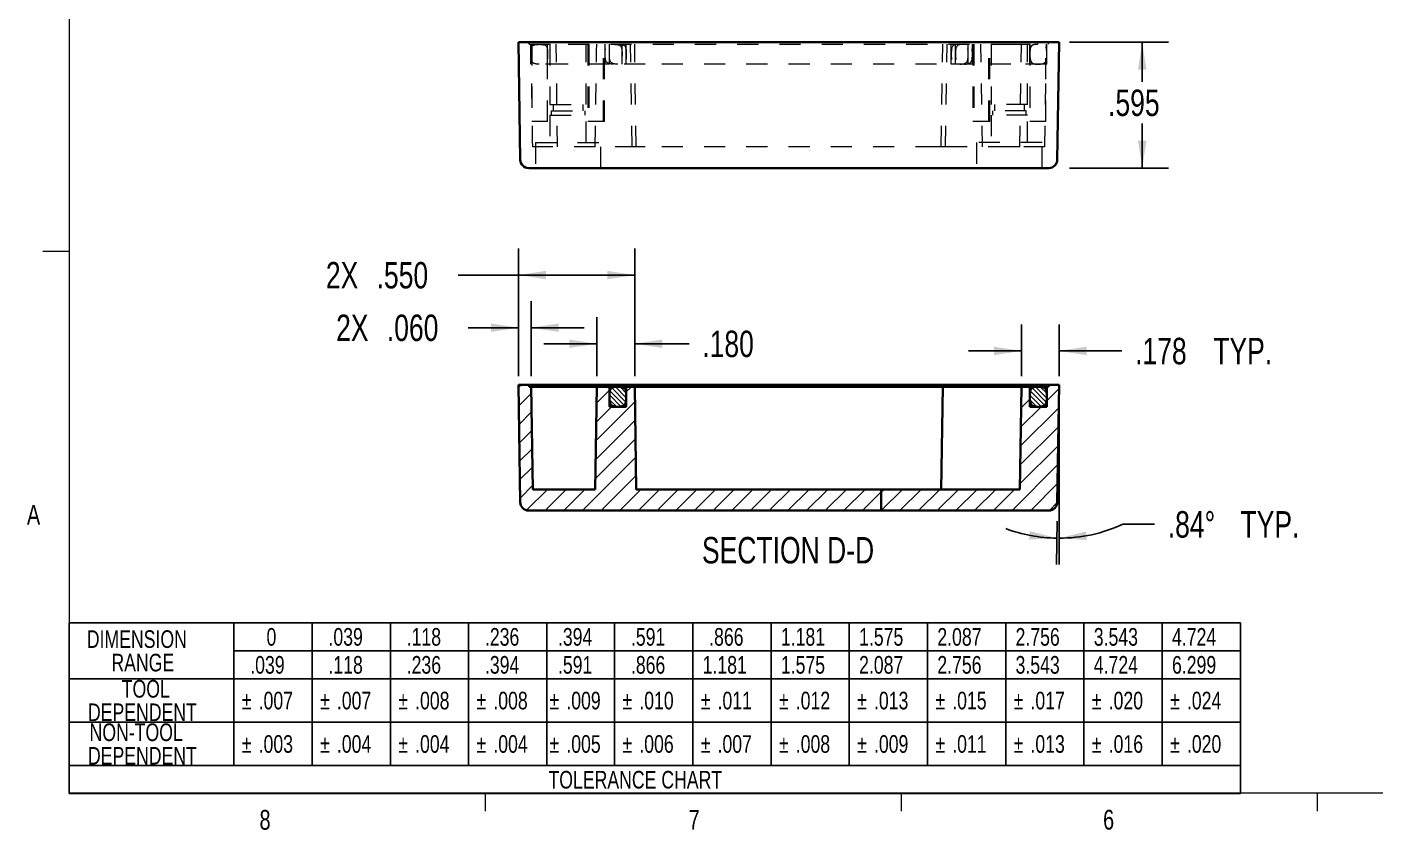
# Model space of a CAD drawing. Header units: inches. Extents: x 0.4 to 16.6, y 0.2 to 10.8.
# Drawn here: x 0.43 to 6.81, y 0.22 to 4.02 of the extents above; entities that cross this region are included whole.
import ezdxf

# ---------------------------------------------------------------- set-up
doc = ezdxf.new("R2010")
doc.units = ezdxf.units.IN
doc.header["$MEASUREMENT"] = 0
doc.linetypes.add('HIDDEN', pattern=[0.075, 0.05, -0.025])
doc.layers.add('SLD-0', color=7, linetype='Continuous')
doc.styles.add('SLDTEXTSTYLE1', font='TXT', dxfattribs={"width": 0.75})
doc.dimstyles.new('SLDDIMSTYLE0', dxfattribs={"dimtxt": 0.125, "dimasz": 0.13, "dimexe": 0, "dimexo": 0.0625, "dimgap": 0.03125, "dimtad": 0, "dimtih": 1, "dimtoh": 1, "dimdec": 3, "dimrnd": 1e-09, "dimzin": 12, "dimdsep": 46, "dimtxsty": 'SLDTEXTSTYLE1', "dimsah": 1, "dimcen": 0.09, "dimadec": 0, "dimazin": 3, "dimtfac": 1, "dimtdec": 3, "dimtofl": 0, "dimtmove": 0, "dimatfit": 3, "dimfxl": 0, "dimfrac": 2, "dimtolj": 1, "dimtzin": 12, "dimarcsym": 0})
doc.dimstyles.new('SLDDIMSTYLE12', dxfattribs={"dimtxt": 0.125, "dimasz": 0.13, "dimexe": 0, "dimexo": 0.0625, "dimgap": 0.03125, "dimtad": 0, "dimtih": 1, "dimtoh": 1, "dimdec": 4, "dimzin": 12, "dimdsep": 46, "dimtxsty": 'SLDTEXTSTYLE1', "dimsah": 1, "dimcen": 0.09, "dimazin": 3, "dimtfac": 1, "dimtofl": 0, "dimtmove": 0, "dimatfit": 3, "dimfxl": 0, "dimfrac": 2, "dimtolj": 1, "dimtzin": 12, "dimarcsym": 0})
doc.dimstyles.new('SLDDIMSTYLE13', dxfattribs={"dimtxt": 0.125, "dimasz": 0.13, "dimexe": 0, "dimexo": 0.0625, "dimgap": 0.03125, "dimtad": 0, "dimtih": 1, "dimtoh": 1, "dimdec": 3, "dimrnd": 1e-09, "dimzin": 4, "dimdsep": 46, "dimtxsty": 'SLDTEXTSTYLE1', "dimsah": 1, "dimcen": 0.09, "dimadec": 0, "dimazin": 1, "dimtfac": 1, "dimtdec": 3, "dimtofl": 0, "dimtmove": 0, "dimatfit": 3, "dimfxl": 0, "dimfrac": 2, "dimtolj": 1, "dimtzin": 12, "dimarcsym": 0})
doc.dimstyles.new('SLDDIMSTYLE3', dxfattribs={"dimtxt": 0.125, "dimasz": 0.13, "dimexe": 0, "dimexo": 0.0625, "dimgap": 0.03125, "dimtad": 0, "dimtih": 1, "dimtoh": 1, "dimdec": 3, "dimrnd": 1e-09, "dimzin": 12, "dimdsep": 46, "dimtxsty": 'SLDTEXTSTYLE1', "dimsah": 1, "dimcen": 0.09, "dimadec": 0, "dimazin": 3, "dimtfac": 1, "dimtdec": 3, "dimtmove": 0, "dimatfit": 0, "dimfxl": 0, "dimfrac": 2, "dimtolj": 1, "dimtzin": 12, "dimarcsym": 0})
doc.dimstyles.new('SLDDIMSTYLE4', dxfattribs={"dimtxt": 0.125, "dimasz": 0.13, "dimexe": 0, "dimexo": 0.0625, "dimgap": 0.03125, "dimtad": 0, "dimtih": 1, "dimtoh": 1, "dimdec": 3, "dimrnd": 1e-09, "dimzin": 4, "dimdsep": 46, "dimtxsty": 'SLDTEXTSTYLE1', "dimsah": 1, "dimcen": 0.09, "dimadec": 0, "dimazin": 1, "dimtfac": 1, "dimtdec": 3, "dimtmove": 0, "dimatfit": 0, "dimfxl": 0, "dimfrac": 2, "dimtolj": 1, "dimtzin": 12, "dimarcsym": 0})

# ---------------------------------------------------------------- blocks, each defined once
blk = doc.blocks.new('SW_TABLEANNOTATION_1')
at = {"layer": 'SLD-0', "color": 0}
for p, q in [((0, 0), (0, -0.8078)), ((5.5423, 0), (0, 0)), ((0.7792, 0), (0.7792, -0.6755)), ((1.1494, 0), (1.1494, -0.6755)), ((1.5196, 0), (1.5196, -0.6755)), ((1.8899, 0), (1.8899, -0.6755)), ((2.2601, 0), (2.2601, -0.6755)), ((2.5807, 0), (2.5807, -0.6755)), ((2.9509, 0), (2.9509, -0.6755)), ((3.3211, 0), (3.3211, -0.6755)), ((3.6913, 0), (3.6913, -0.6755)), ((4.0615, 0), (4.0615, -0.6755)), ((4.4317, 0), (4.4317, -0.6755)), ((4.8019, 0), (4.8019, -0.6755)), ((5.1721, 0), (5.1721, -0.6755)), ((5.5423, -0.8078), (5.5423, 0)), ((0.7792, -0.1323), (5.5423, -0.1323)), ((0, -0.2646), (5.5423, -0.2646)), ((0, -0.4701), (5.5423, -0.4701)), ((0, -0.6755), (5.5423, -0.6755)), ((0, -0.8078), (5.5423, -0.8078))]:
    blk.add_line(p, q, dxfattribs=at)
at = {"layer": 'SLD-0', "color": 0, "attachment_point": 1, "style": 'SLDTEXTSTYLE1'}
for s, insert, char_height in [('DIMENSION', (0.0831, -0.0354), 0.08333), ('0', (0.9336, -0.0248), 0.0833), ('.039', (1.2268, -0.0248), 0.08333), ('.118', (1.597, -0.0248), 0.08333), ('.236', (1.9672, -0.0248), 0.08333), ('.394', (2.3127, -0.0248), 0.08333), ('.591', (2.6581, -0.0248), 0.08333), ('.866', (3.0283, -0.0248), 0.08333), ('1.181', (3.3677, -0.0248), 0.08333), ('1.575', (3.7379, -0.0248), 0.08333), ('2.087', (4.1081, -0.0248), 0.08333), ('2.756', (4.4783, -0.0248), 0.08333), ('3.543', (4.8485, -0.0248), 0.08333), ('4.724', (5.2187, -0.0248), 0.08333), ('RANGE', (0.1996, -0.1465), 0.08333), ('.039', (0.8566, -0.1571), 0.08333), ('.118', (1.2268, -0.1571), 0.08333), ('.236', (1.597, -0.1571), 0.08333), ('.394', (1.9672, -0.1571), 0.08333), ('.591', (2.3127, -0.1571), 0.08333), ('.866', (2.6581, -0.1571), 0.08333), ('1.181', (2.9975, -0.1571), 0.08333), ('1.575', (3.3677, -0.1571), 0.08333), ('2.087', (3.7379, -0.1571), 0.08333), ('2.756', (4.1081, -0.1571), 0.08333), ('3.543', (4.4783, -0.1571), 0.08333), ('4.724', (4.8485, -0.1571), 0.08333), ('6.299', (5.2187, -0.1571), 0.08333), ('TOOL', (0.2485, -0.2704), 0.08333), ('DEPENDENT', (0.0886, -0.3815), 0.08333), ('%%p', (0.8169, -0.326), 0.08333), ('.007', (0.8963, -0.326), 0.08333), ('%%p', (1.1871, -0.326), 0.08333), ('.007', (1.2666, -0.326), 0.08333), ('%%p', (1.5573, -0.326), 0.08333), ('.008', (1.6368, -0.326), 0.08333), ('%%p', (1.9275, -0.326), 0.08333), ('.008', (2.007, -0.326), 0.08333), ('%%p', (2.2729, -0.326), 0.08333), ('.009', (2.3524, -0.326), 0.08333), ('%%p', (2.6184, -0.326), 0.08333), ('.010', (2.6978, -0.326), 0.08333), ('%%p', (2.9886, -0.326), 0.08333), ('.011', (3.068, -0.326), 0.08333), ('%%p', (3.3588, -0.326), 0.08333), ('.012', (3.4382, -0.326), 0.08333), ('%%p', (3.729, -0.326), 0.08333), ('.013', (3.8084, -0.326), 0.08333), ('%%p', (4.0992, -0.326), 0.08333), ('.015', (4.1786, -0.326), 0.08333), ('%%p', (4.4694, -0.326), 0.08333), ('.017', (4.5488, -0.326), 0.08333), ('%%p', (4.8396, -0.326), 0.08333), ('.020', (4.919, -0.326), 0.08333), ('%%p', (5.2098, -0.326), 0.08333), ('.024', (5.2892, -0.326), 0.08333), ('NON-TOOL', (0.0963, -0.4759), 0.08333), ('%%p', (0.8169, -0.5314), 0.08333), ('.003', (0.8963, -0.5314), 0.08333), ('%%p', (1.1871, -0.5314), 0.08333), ('.004', (1.2666, -0.5314), 0.08333), ('%%p', (1.5573, -0.5314), 0.08333), ('.004', (1.6368, -0.5314), 0.08333), ('%%p', (1.9275, -0.5314), 0.08333), ('.004', (2.007, -0.5314), 0.08333), ('%%p', (2.2729, -0.5314), 0.08333), ('.005', (2.3524, -0.5314), 0.08333), ('%%p', (2.6184, -0.5314), 0.08333), ('.006', (2.6978, -0.5314), 0.08333), ('%%p', (2.9886, -0.5314), 0.08333), ('.007', (3.068, -0.5314), 0.08333), ('%%p', (3.3588, -0.5314), 0.08333), ('.008', (3.4382, -0.5314), 0.08333), ('%%p', (3.729, -0.5314), 0.08333), ('.009', (3.8084, -0.5314), 0.08333), ('%%p', (4.0992, -0.5314), 0.08333), ('.011', (4.1786, -0.5314), 0.08333), ('%%p', (4.4694, -0.5314), 0.08333), ('.013', (4.5488, -0.5314), 0.08333), ('%%p', (4.8396, -0.5314), 0.08333), ('.016', (4.919, -0.5314), 0.08333), ('%%p', (5.2098, -0.5314), 0.08333), ('.020', (5.2892, -0.5314), 0.08333), ('DEPENDENT', (0.0886, -0.587), 0.08333), ('TOLERANCE CHART', (2.2679, -0.7003), 0.083333)]:
    blk.add_mtext(s, dxfattribs=dict(at, insert=insert, char_height=char_height))
blk = doc.blocks.new('_D_21')
at = {"layer": 'SLD-0'}
for p, q in [((5.3603, 3.9439), (5.829, 3.9439)), ((5.704, 3.9439), (5.704, 3.7571)), ((5.704, 3.3489), (5.704, 3.5587)), ((5.3603, 3.3489), (5.829, 3.3489))]:
    blk.add_line(p, q, dxfattribs=at)
for points in [[(5.704, 3.9439), (5.684, 3.8139), (5.724, 3.8139)], [(5.704, 3.3489), (5.724, 3.4789), (5.684, 3.4789)]]:
    blk.add_solid(points, dxfattribs=at)
at = {"layer": 'SLD-0', "insert": (5.5424, 3.7199), "char_height": 0.125, "attachment_point": 1, "style": 'SLDTEXTSTYLE1'}
blk.add_mtext('.595', dxfattribs=at)
blk = doc.blocks.new('_D_22')
at = {"layer": 'SLD-0'}
for p, q in [((5.1323, 2.364), (5.1323, 2.6087)), ((5.3103, 2.364), (5.3103, 2.6087)), ((5.1323, 2.4837), (4.8823, 2.4837)), ((5.3103, 2.4837), (5.6078, 2.4837))]:
    blk.add_line(p, q, dxfattribs=at)
for points in [[(5.1323, 2.4837), (5.0023, 2.5037), (5.0023, 2.4637)], [(5.3103, 2.4837), (5.4403, 2.4637), (5.4403, 2.5037)]]:
    blk.add_solid(points, dxfattribs=at)
at = {"layer": 'SLD-0', "char_height": 0.125, "attachment_point": 1, "style": 'SLDTEXTSTYLE1'}
for s, insert in [('.178', (5.6703, 2.5457)), ('TYP.', (6.0403, 2.5457))]:
    blk.add_mtext(s, dxfattribs=dict(at, insert=insert))
blk = doc.blocks.new('_D_23')
at = {"layer": 'SLD-0'}
for p, q in [((2.7523, 2.364), (2.7523, 2.7188)), ((2.8123, 2.364), (2.8123, 2.7188)), ((2.7523, 2.5938), (2.5149, 2.5938)), ((2.8123, 2.5938), (3.0623, 2.5938))]:
    blk.add_line(p, q, dxfattribs=at)
for points in [[(2.7523, 2.5938), (2.6223, 2.6138), (2.6223, 2.5738)], [(2.8123, 2.5938), (2.9423, 2.5738), (2.9423, 2.6138)]]:
    blk.add_solid(points, dxfattribs=at)
at = {"layer": 'SLD-0', "char_height": 0.125, "attachment_point": 1, "style": 'SLDTEXTSTYLE1'}
for s, insert in [('2X', (1.8893, 2.6557)), ('.060', (2.1293, 2.6557))]:
    blk.add_mtext(s, dxfattribs=dict(at, insert=insert))
blk = doc.blocks.new('_D_24')
at = {"layer": 'SLD-0'}
for p, q in [((5.3103, 2.2347), (5.3103, 1.4731)), ((5.3008, 1.6791), (5.2978, 1.4732)), ((5.6124, 1.664), (5.7624, 1.664))]:
    blk.add_line(p, q, dxfattribs=at)
for start, end in [(270, 294.59347), (249.67078, 269.156)]:
    blk.add_arc((5.3103, 2.324), 0.7259, start, end, dxfattribs=at)
for points in [[(5.2996, 1.5982), (5.1724, 1.6315), (5.1683, 1.5917)], [(5.3103, 1.5981), (5.4416, 1.5897), (5.438, 1.6296)]]:
    blk.add_solid(points, dxfattribs=at)
at = {"layer": 'SLD-0', "char_height": 0.125, "attachment_point": 1, "style": 'SLDTEXTSTYLE1'}
for s, insert in [('.84°', (5.8249, 1.726)), ('TYP.', (6.1692, 1.726))]:
    blk.add_mtext(s, dxfattribs=dict(at, insert=insert))
blk = doc.blocks.new('_D_25')
at = {"layer": 'SLD-0'}
for p, q in [((3.1223, 2.364), (3.1223, 2.6428)), ((3.3023, 2.364), (3.3023, 2.6428)), ((3.1223, 2.5178), (2.8723, 2.5178)), ((3.3023, 2.5178), (3.5596, 2.5178))]:
    blk.add_line(p, q, dxfattribs=at)
for points in [[(3.1223, 2.5178), (2.9923, 2.5378), (2.9923, 2.4978)], [(3.3023, 2.5178), (3.4323, 2.4978), (3.4323, 2.5378)]]:
    blk.add_solid(points, dxfattribs=at)
at = {"layer": 'SLD-0', "insert": (3.6221, 2.5798), "char_height": 0.125, "attachment_point": 1, "style": 'SLDTEXTSTYLE1'}
blk.add_mtext('.180', dxfattribs=at)
blk = doc.blocks.new('_D_26')
at = {"layer": 'SLD-0'}
for p, q in [((2.7523, 2.364), (2.7523, 2.9675)), ((3.3023, 2.364), (3.3023, 2.9675)), ((2.7523, 2.8425), (2.4665, 2.8425)), ((3.3023, 2.8425), (2.7523, 2.8425))]:
    blk.add_line(p, q, dxfattribs=at)
for points in [[(2.7523, 2.8425), (2.8823, 2.8225), (2.8823, 2.8625)], [(3.3023, 2.8425), (3.1723, 2.8625), (3.1723, 2.8225)]]:
    blk.add_solid(points, dxfattribs=at)
at = {"layer": 'SLD-0', "char_height": 0.125, "attachment_point": 1, "style": 'SLDTEXTSTYLE1'}
for s, insert in [('2X', (1.8408, 2.9044)), ('.550', (2.0808, 2.9044))]:
    blk.add_mtext(s, dxfattribs=dict(at, insert=insert))

msp = doc.modelspace()

# ---------------------------------------------------------------- hatches: boundary and pattern name
at = {"linetype": 'Continuous', "lineweight": 18}
h = msp.add_hatch(dxfattribs=at)
h.set_pattern_fill('ANSI31', scale=0.5, style=0)
edge = h.paths.add_edge_path(flags=0)
edge.add_line((4.46896, 1.72905), (4.46896, 1.82905))
edge.add_line((4.46896, 1.82905), (3.30946, 1.82905))
edge.add_line((3.30946, 1.82905), (3.30231, 2.31405))
edge.add_line((3.30231, 2.31405), (3.26231, 2.31405))
edge.add_line((3.26231, 2.31405), (3.26231, 2.22005))
edge.add_line((3.26231, 2.22005), (3.18231, 2.22005))
edge.add_line((3.18231, 2.22005), (3.18231, 2.31405))
edge.add_line((3.18231, 2.31405), (3.12231, 2.31405))
edge.add_line((3.12231, 2.31405), (3.11517, 1.82905))
edge.add_line((3.11517, 1.82905), (2.81946, 1.82905))
edge.add_line((2.81946, 1.82905), (2.81231, 2.31405))
edge.add_line((2.81231, 2.31405), (2.80231, 2.31405))
edge.add_line((2.80231, 2.31405), (2.80231, 2.32405))
edge.add_line((2.80231, 2.32405), (2.75231, 2.32405))
edge.add_line((2.75231, 2.32405), (2.7605, 1.76846))
edge.add_arc((2.80049, 1.76905), 0.04, 180.844, 270)
edge.add_line((2.80049, 1.72905), (4.46896, 1.72905))
h = msp.add_hatch(dxfattribs=at)
h.set_pattern_fill('ANSI31', scale=0.125, angle=90, style=0)
edge = h.paths.add_edge_path(flags=0)
edge.add_spline(control_points=[(3.22231, 2.22005), (3.25337, 2.22005), (3.26254, 2.23032), (3.26221, 2.30378), (3.25674, 2.31405), (3.22231, 2.31405)], knot_values=[0, 0, 0, 0, 0.45, 0.55, 1, 1, 1, 1], weights=[1, 1, 1, 1, 1, 1], degree=3, periodic=0)
edge.add_spline(control_points=[(3.22231, 2.31405), (3.18789, 2.31405), (3.18242, 2.30378), (3.18208, 2.23032), (3.19126, 2.22005), (3.22231, 2.22005)], knot_values=[0, 0, 0, 0, 0.45, 0.55, 1, 1, 1, 1], weights=[1, 1, 1, 1, 1, 1], degree=3, periodic=0)
h = msp.add_hatch(dxfattribs=at)
h.set_pattern_fill('ANSI31', scale=0.5, style=0)
edge = h.paths.add_edge_path(flags=0)
edge.add_line((5.13231, 2.31405), (5.12517, 1.82905))
edge.add_line((5.12517, 1.82905), (4.46896, 1.82905))
edge.add_line((4.46896, 1.82905), (4.46896, 1.72905))
edge.add_line((4.46896, 1.72905), (5.26213, 1.72905))
edge.add_arc((5.26213, 1.76905), 0.04, 270, 359.156)
edge.add_line((5.30213, 1.76846), (5.31031, 2.32405))
edge.add_line((5.31031, 2.32405), (5.26031, 2.32405))
edge.add_line((5.26031, 2.32405), (5.26031, 2.31405))
edge.add_line((5.26031, 2.31405), (5.25231, 2.31405))
edge.add_line((5.25231, 2.31405), (5.25231, 2.22005))
edge.add_line((5.25231, 2.22005), (5.17231, 2.22005))
edge.add_line((5.17231, 2.22005), (5.17231, 2.31405))
edge.add_line((5.17231, 2.31405), (5.13231, 2.31405))
h = msp.add_hatch(dxfattribs=at)
h.set_pattern_fill('ANSI31', scale=0.125, angle=90, style=0)
edge = h.paths.add_edge_path(flags=0)
edge.add_spline(control_points=[(5.21231, 2.31405), (5.17789, 2.31405), (5.17242, 2.30378), (5.17208, 2.23032), (5.18126, 2.22005), (5.21231, 2.22005)], knot_values=[0, 0, 0, 0, 0.45, 0.55, 1, 1, 1, 1], weights=[1, 1, 1, 1, 1, 1], degree=3, periodic=0)
edge.add_spline(control_points=[(5.21231, 2.22005), (5.24337, 2.22005), (5.25254, 2.23032), (5.25221, 2.30378), (5.24674, 2.31405), (5.21231, 2.31405)], knot_values=[0, 0, 0, 0, 0.45, 0.55, 1, 1, 1, 1], weights=[1, 1, 1, 1, 1, 1], degree=3, periodic=0)

# ---------------------------------------------------------------- linework, layer by layer
at = {"color": 7, "linetype": 'Continuous', "lineweight": 18}
for p, q in [((0.62625, 10.64207), (0.62625, 0.39207)), ((0.62625, 2.95457), (0.50125, 2.95457)), ((16.37625, 0.39207), (0.62625, 0.39207)), ((2.59475, 0.39207), (2.59475, 0.30727)), ((4.5635, 0.39207), (4.5635, 0.30727)), ((6.53225, 0.39207), (6.53225, 0.30727))]:
    msp.add_line(p, q, dxfattribs=at)
at = {"color": 7, "linetype": 'Continuous', "lineweight": 35}
for p, q in [((2.98731, 3.94392), (2.75231, 3.94392)), ((2.7605, 3.38833), (2.75231, 3.94392)), ((5.07531, 3.94392), (2.98731, 3.94392)), ((5.31031, 3.94392), (5.07531, 3.94392)), ((5.30213, 3.38833), (5.31031, 3.94392)), ((2.98731, 3.34892), (2.80049, 3.34892)), ((5.07531, 3.34892), (2.98731, 3.34892)), ((5.26213, 3.34892), (5.07531, 3.34892)), ((2.75231, 2.32405), (2.7605, 1.76846)), ((2.80231, 2.32405), (2.75231, 2.32405)), ((2.80231, 2.31405), (2.80231, 2.32405)), ((2.98731, 2.32405), (2.80231, 2.32405)), ((2.80231, 2.31405), (2.81231, 2.31405)), ((2.81231, 2.31405), (2.81946, 1.82905)), ((2.81231, 2.31405), (2.98031, 2.31405)), ((2.98031, 2.31405), (2.98731, 2.31405)), ((5.07531, 2.32405), (2.98731, 2.32405)), ((2.98731, 2.31405), (3.12231, 2.31405)), ((3.11517, 1.82905), (3.12231, 2.31405)), ((3.12231, 2.31405), (3.18231, 2.31405)), ((3.18231, 2.31405), (3.22231, 2.31405)), ((3.18231, 2.31405), (3.18231, 2.22005)), ((3.26231, 2.31405), (3.22231, 2.31405)), ((3.26231, 2.31405), (3.26231, 2.22005)), ((3.26231, 2.31405), (3.30231, 2.31405)), ((3.30231, 2.31405), (3.30946, 1.82905)), ((3.30231, 2.31405), (3.33231, 2.31405)), ((3.33231, 2.31405), (4.71031, 2.31405)), ((4.71031, 2.31405), (4.76031, 2.31405)), ((4.75317, 1.82905), (4.76031, 2.31405)), ((4.76031, 2.31405), (5.07531, 2.31405)), ((5.26031, 2.32405), (5.07531, 2.32405)), ((5.07531, 2.31405), (5.08231, 2.31405)), ((5.08231, 2.31405), (5.13231, 2.31405)), ((5.12517, 1.82905), (5.13231, 2.31405)), ((5.13231, 2.31405), (5.17231, 2.31405)), ((5.21231, 2.31405), (5.17231, 2.31405)), ((5.17231, 2.22005), (5.17231, 2.31405)), ((5.21231, 2.31405), (5.25231, 2.31405)), ((5.25231, 2.22005), (5.25231, 2.31405)), ((5.25231, 2.31405), (5.26031, 2.31405)), ((5.26031, 2.32405), (5.26031, 2.31405)), ((5.31031, 2.32405), (5.26031, 2.32405)), ((5.30213, 1.76846), (5.31031, 2.32405)), ((3.26231, 2.22005), (3.18231, 2.22005)), ((5.25231, 2.22005), (5.17231, 2.22005)), ((3.11517, 1.82905), (2.81946, 1.82905)), ((4.46896, 1.82905), (3.30946, 1.82905)), ((4.46896, 1.82905), (4.46896, 1.72905)), ((5.12517, 1.82905), (4.46896, 1.82905)), ((4.46896, 1.72905), (2.80049, 1.72905)), ((5.26213, 1.72905), (4.46896, 1.72905))]:
    msp.add_line(p, q, dxfattribs=at)
at = {"color": 7, "linetype": 'HIDDEN', "lineweight": 18}
for p, q in [((2.80231, 3.93392), (2.80231, 3.94392)), ((2.80231, 3.93392), (2.98731, 3.93392)), ((2.81031, 3.83992), (2.81031, 3.93392)), ((2.81481, 3.93392), (2.81481, 3.56892)), ((2.88981, 3.89982), (2.88981, 3.93392)), ((2.89031, 3.83992), (2.89031, 3.93392)), ((2.90131, 3.93392), (2.90131, 3.64892)), ((2.93746, 3.44892), (2.93031, 3.93392)), ((2.98731, 3.93392), (5.07531, 3.93392)), ((3.07331, 3.64892), (3.07331, 3.93392)), ((3.07981, 3.93392), (3.07981, 3.56892)), ((3.08481, 3.93392), (3.08481, 3.56892)), ((3.15481, 3.56892), (3.15481, 3.93392)), ((3.15981, 3.56892), (3.15981, 3.93392)), ((3.16231, 3.83992), (3.16231, 3.93392)), ((3.18231, 3.83992), (3.18231, 3.93392)), ((3.24231, 3.83992), (3.24231, 3.93392)), ((3.26231, 3.83992), (3.26231, 3.93392)), ((3.28946, 3.44892), (3.28231, 3.93392)), ((3.30946, 3.44892), (3.30231, 3.93392)), ((4.75317, 3.44892), (4.76031, 3.93392)), ((4.77317, 3.44892), (4.78031, 3.93392)), ((4.80031, 3.83992), (4.80031, 3.93392)), ((4.82031, 3.83992), (4.82031, 3.93392)), ((4.88031, 3.83992), (4.88031, 3.93392)), ((4.90031, 3.83992), (4.90031, 3.93392)), ((4.90281, 3.93392), (4.90281, 3.56892)), ((4.90781, 3.93392), (4.90781, 3.56892)), ((4.94746, 3.44892), (4.94031, 3.93392)), ((4.97781, 3.56892), (4.97781, 3.93392)), ((4.98281, 3.56892), (4.98281, 3.93392)), ((4.98931, 3.93392), (4.98931, 3.64892)), ((5.07531, 3.93392), (5.26031, 3.93392)), ((5.12517, 3.44892), (5.13231, 3.93392)), ((5.16131, 3.64892), (5.16131, 3.93392)), ((5.17231, 3.83992), (5.17231, 3.93392)), ((5.17281, 3.93392), (5.17281, 3.56892)), ((5.24781, 3.56892), (5.24781, 3.93392)), ((5.25004, 3.91547), (5.25031, 3.93392)), ((5.25231, 3.83992), (5.25231, 3.93392)), ((5.26031, 3.93392), (5.26031, 3.94392)), ((2.98031, 3.83992), (2.81031, 3.83992)), ((2.88981, 3.56892), (2.88981, 3.87319)), ((2.98731, 3.83992), (2.98031, 3.83992)), ((3.18231, 3.83992), (2.98731, 3.83992)), ((3.35231, 3.83992), (3.18231, 3.83992)), ((4.73031, 3.83992), (3.35231, 3.83992)), ((4.90031, 3.83992), (4.73031, 3.83992)), ((5.07531, 3.83992), (4.90031, 3.83992)), ((5.08231, 3.83992), (5.07531, 3.83992)), ((5.25231, 3.83992), (5.08231, 3.83992)), ((5.24317, 3.44892), (5.24919, 3.85774)), ((2.90131, 3.64892), (3.07331, 3.64892)), ((2.91631, 3.64892), (2.91631, 3.61892)), ((3.05831, 3.61892), (3.05831, 3.64892)), ((5.16131, 3.64892), (4.98931, 3.64892)), ((5.00431, 3.64892), (5.00431, 3.61892)), ((5.14631, 3.61892), (5.14631, 3.64892)), ((2.90131, 3.59892), (3.07331, 3.59892)), ((2.90131, 3.59892), (2.90131, 3.46892)), ((2.90731, 3.61892), (3.06731, 3.61892)), ((2.90731, 3.61892), (2.90731, 3.59892)), ((3.06731, 3.59892), (3.06731, 3.61892)), ((3.07331, 3.46892), (3.07331, 3.59892)), ((5.16131, 3.59892), (4.98931, 3.59892)), ((4.98931, 3.59892), (4.98931, 3.46892)), ((5.15531, 3.61892), (4.99531, 3.61892)), ((4.99531, 3.61892), (4.99531, 3.59892)), ((5.15531, 3.59892), (5.15531, 3.61892)), ((5.16131, 3.46892), (5.16131, 3.59892)), ((2.85231, 3.56892), (2.81481, 3.56892)), ((2.88981, 3.56892), (2.85231, 3.56892)), ((3.15481, 3.56892), (3.07981, 3.56892)), ((3.15981, 3.56892), (3.15481, 3.56892)), ((4.97781, 3.56892), (4.90281, 3.56892)), ((4.98281, 3.56892), (4.97781, 3.56892)), ((5.24781, 3.56892), (5.17281, 3.56892)), ((3.11517, 3.44892), (2.81946, 3.44892)), ((2.83231, 3.46892), (3.14231, 3.46892)), ((2.83231, 3.46892), (2.83231, 3.34892)), ((3.30946, 3.44892), (3.11517, 3.44892)), ((3.14231, 3.34892), (3.14231, 3.46892)), ((3.35231, 3.44892), (3.30946, 3.44892)), ((4.73031, 3.44892), (3.35231, 3.44892)), ((4.77317, 3.44892), (4.73031, 3.44892)), ((5.07531, 3.44892), (4.77317, 3.44892)), ((5.23031, 3.46892), (4.92031, 3.46892)), ((4.92031, 3.46892), (4.92031, 3.34892)), ((5.08231, 3.44892), (5.07531, 3.44892)), ((5.12517, 3.44892), (5.08231, 3.44892)), ((5.24317, 3.44892), (5.12517, 3.44892)), ((5.23031, 3.34892), (5.23031, 3.46892))]:
    msp.add_line(p, q, dxfattribs=at)
at = {"color": 7, "linetype": 'Continuous', "lineweight": 35}
for centre, start, end in [((2.80049, 3.38892), 180.844, 270), ((5.26213, 3.38892), 270, 359.156), ((2.80049, 1.76905), 180.844, 270), ((5.26213, 1.76905), 270, 359.156)]:
    msp.add_arc(centre, 0.04, start, end, dxfattribs=at)
at = {"color": 7, "linetype": 'HIDDEN', "lineweight": 18}
for points in [[(2.81946, 3.44892), (2.81708, 3.61061), (2.81469, 3.77228), (2.81231, 3.93392)], [(3.11517, 3.44892), (3.11755, 3.61059), (3.11993, 3.77226), (3.12231, 3.93392)]]:
    msp.add_open_spline(points, degree=3, dxfattribs=at)
for points, knots in [([(2.81259, 3.91547), (2.81281, 3.91655), (2.81347, 3.91962), (2.81595, 3.92448), (2.82101, 3.92927), (2.82862, 3.93223), (2.83858, 3.93374), (2.84608, 3.93385), (2.85031, 3.93392)], [0, 0, 0, 0, 0.0713597, 0.203701, 0.3476818, 0.5132904, 0.7251657, 1, 1, 1, 1]), ([(2.85031, 3.93392), (2.88474, 3.93392), (2.89021, 3.92365), (2.89054, 3.85019), (2.88137, 3.83992), (2.85031, 3.83992)], [0, 0, 0, 0, 0.45, 0.55, 1, 1, 1, 1]), ([(3.20231, 3.83992), (3.17126, 3.83992), (3.16208, 3.85019), (3.16242, 3.92365), (3.16789, 3.93392), (3.20231, 3.93392)], [0, 0, 0, 0, 0.45, 0.55, 1, 1, 1, 1]), ([(3.22231, 3.83992), (3.19126, 3.83992), (3.18208, 3.85019), (3.18242, 3.92365), (3.18789, 3.93392), (3.22231, 3.93392)], [0, 0, 0, 0, 0.45, 0.55, 1, 1, 1, 1]), ([(3.20231, 3.93392), (3.23674, 3.93392), (3.24221, 3.92365), (3.24254, 3.85019), (3.23337, 3.83992), (3.20231, 3.83992)], [0, 0, 0, 0, 0.45, 0.55, 1, 1, 1, 1]), ([(3.22231, 3.93392), (3.25674, 3.93392), (3.26221, 3.92365), (3.26254, 3.85019), (3.25337, 3.83992), (3.22231, 3.83992)], [0, 0, 0, 0, 0.45, 0.55, 1, 1, 1, 1]), ([(4.84031, 3.93392), (4.80589, 3.93392), (4.80042, 3.92365), (4.80008, 3.85019), (4.80926, 3.83992), (4.84031, 3.83992)], [0, 0, 0, 0, 0.45, 0.55, 1, 1, 1, 1]), ([(4.86031, 3.93392), (4.82589, 3.93392), (4.82042, 3.92365), (4.82008, 3.85019), (4.82926, 3.83992), (4.86031, 3.83992)], [0, 0, 0, 0, 0.45, 0.55, 1, 1, 1, 1]), ([(4.84031, 3.83992), (4.87137, 3.83992), (4.88054, 3.85019), (4.88021, 3.92365), (4.87474, 3.93392), (4.84031, 3.93392)], [0, 0, 0, 0, 0.45, 0.55, 1, 1, 1, 1]), ([(4.86031, 3.83992), (4.89137, 3.83992), (4.90054, 3.85019), (4.90021, 3.92365), (4.89474, 3.93392), (4.86031, 3.93392)], [0, 0, 0, 0, 0.45, 0.55, 1, 1, 1, 1]), ([(5.21231, 3.93392), (5.20808, 3.93385), (5.20058, 3.93374), (5.19061, 3.93223), (5.18302, 3.92927), (5.17746, 3.92407), (5.1743, 3.91641), (5.17297, 3.90809), (5.17286, 3.90233), (5.17281, 3.89982)], [0, 0, 0, 0, 0.2048367, 0.3627494, 0.486179, 0.5934893, 0.7212362, 0.878856, 1, 1, 1, 1]), ([(5.21231, 3.83992), (5.24337, 3.83992), (5.25254, 3.85019), (5.25221, 3.92365), (5.24674, 3.93392), (5.21231, 3.93392)], [0, 0, 0, 0, 0.45, 0.55, 1, 1, 1, 1]), ([(2.85031, 3.83992), (2.84643, 3.83999), (2.83944, 3.84011), (2.82998, 3.84166), (2.82254, 3.84465), (2.81644, 3.84991), (2.81452, 3.85491), (2.81344, 3.85774)], [0, 0, 0, 0, 0.2620662, 0.4721708, 0.6440965, 0.7985771, 1, 1, 1, 1]), ([(5.17281, 3.87319), (5.17284, 3.87242), (5.17298, 3.86747), (5.17432, 3.8593), (5.1783, 3.85015), (5.18452, 3.84465), (5.19199, 3.84166), (5.20144, 3.84011), (5.20843, 3.83999), (5.21231, 3.83992)], [0, 0, 0, 0, 0.0384665, 0.246767, 0.4103216, 0.5243919, 0.6513437, 0.8064874, 1, 1, 1, 1])]:
    msp.add_open_spline(points, degree=3, knots=knots, dxfattribs=at)
at = {"color": 7, "linetype": 'Continuous', "lineweight": 35}
for points in [[(3.22231, 2.22005), (3.19126, 2.22005), (3.18208, 2.23032), (3.18242, 2.30378), (3.18789, 2.31405), (3.22231, 2.31405)], [(3.22231, 2.31405), (3.25674, 2.31405), (3.26221, 2.30378), (3.26254, 2.23032), (3.25337, 2.22005), (3.22231, 2.22005)], [(5.21231, 2.31405), (5.17789, 2.31405), (5.17242, 2.30378), (5.17208, 2.23032), (5.18126, 2.22005), (5.21231, 2.22005)], [(5.21231, 2.22005), (5.24337, 2.22005), (5.25254, 2.23032), (5.25221, 2.30378), (5.24674, 2.31405), (5.21231, 2.31405)]]:
    msp.add_open_spline(points, degree=3, knots=[0, 0, 0, 0, 0.45, 0.55, 1, 1, 1, 1], dxfattribs=at)

# ---------------------------------------------------------------- block references
at = {"layer": 'SLD-0'}
msp.add_blockref('SW_TABLEANNOTATION_1', (0.62625, 1.19786), dxfattribs=at)

# ---------------------------------------------------------------- texts
at = {"color": 7, "linetype": 'Continuous', "lineweight": 0, "char_height": 0.09375, "attachment_point": 1, "style": 'SLDTEXTSTYLE1'}
for s, insert in [('A', (0.42601, 1.75585)), ('8', (1.52677, 0.31296)), ('7', (3.55743, 0.31326)), ('6', (5.51883, 0.31366))]:
    msp.add_mtext(s, dxfattribs=dict(at, insert=insert))
at = {"layer": 'SLD-0', "insert": (4.02797, 1.60381), "char_height": 0.125, "attachment_point": 2, "style": 'SLDTEXTSTYLE1'}
msp.add_mtext('SECTION D-D', dxfattribs=at)

# ---------------------------------------------------------------- dimensions: what is measured, and where the dimension line sits
at = {"layer": 'SLD-0'}
dim = msp.add_linear_dim(base=(5.70401, 3.34892), p1=(5.31031, 3.94392), p2=(5.31031, 3.34892), angle=90, dimstyle='SLDDIMSTYLE0', dxfattribs=at)
dim.commit()
dim.dimension.update_dxf_attribs({"geometry": '_D_21', "text_midpoint": (5.70401, 3.6579), "dimtype": 160})
dim = msp.add_linear_dim(base=(2.75231, 2.84248), p1=(3.30231, 2.31405), p2=(2.75231, 2.31405), angle=0, text='2X <>', dimstyle='SLDDIMSTYLE13', dxfattribs=at)
dim.commit()
dim.dimension.update_dxf_attribs({"geometry": '_D_26', "text_midpoint": (2.12239, 2.84248), "dimtype": 160})
for base, p1, p2, text, dimstyle, picture, middle in [((2.75231, 2.59378), (2.81231, 2.31405), (2.75231, 2.31405), '2X <>', 'SLDDIMSTYLE4', '_D_23', (2.17085, 2.59378)), ((5.13231, 2.48375), (5.31031, 2.31405), (5.13231, 2.31405), '<> TYP.', 'SLDDIMSTYLE3', '_D_22', (6.01215, 2.48375))]:
    dim = msp.add_linear_dim(base=base, p1=p1, p2=p2, text=text, dimstyle=dimstyle, dxfattribs=at)
    dim.commit()
    dim.dimension.update_dxf_attribs({"geometry": picture, "text_midpoint": middle, "dimtype": 160})
dim = msp.add_linear_dim(base=(3.30231, 2.51784), p1=(3.12231, 2.31405), p2=(3.30231, 2.31405), dimstyle='SLDDIMSTYLE4', dxfattribs=at)
dim.commit()
dim.dimension.update_dxf_attribs({"geometry": '_D_25', "text_midpoint": (3.7837, 2.51784), "dimtype": 160})
dim = msp.add_angular_dim_2l(base=(5.17695, 1.6105), line1=((5.31031, 2.28468), (5.31031, 2.32405)), line2=((5.30155, 1.72905), (5.31031, 2.32405)), text='<> TYP.', dimstyle='SLDDIMSTYLE12', dxfattribs=at)
dim.commit()
dim.dimension.update_dxf_attribs({"geometry": '_D_24', "text_midpoint": (5.61242, 1.66399), "dimtype": 162})

doc.saveas('drawing.dxf')
